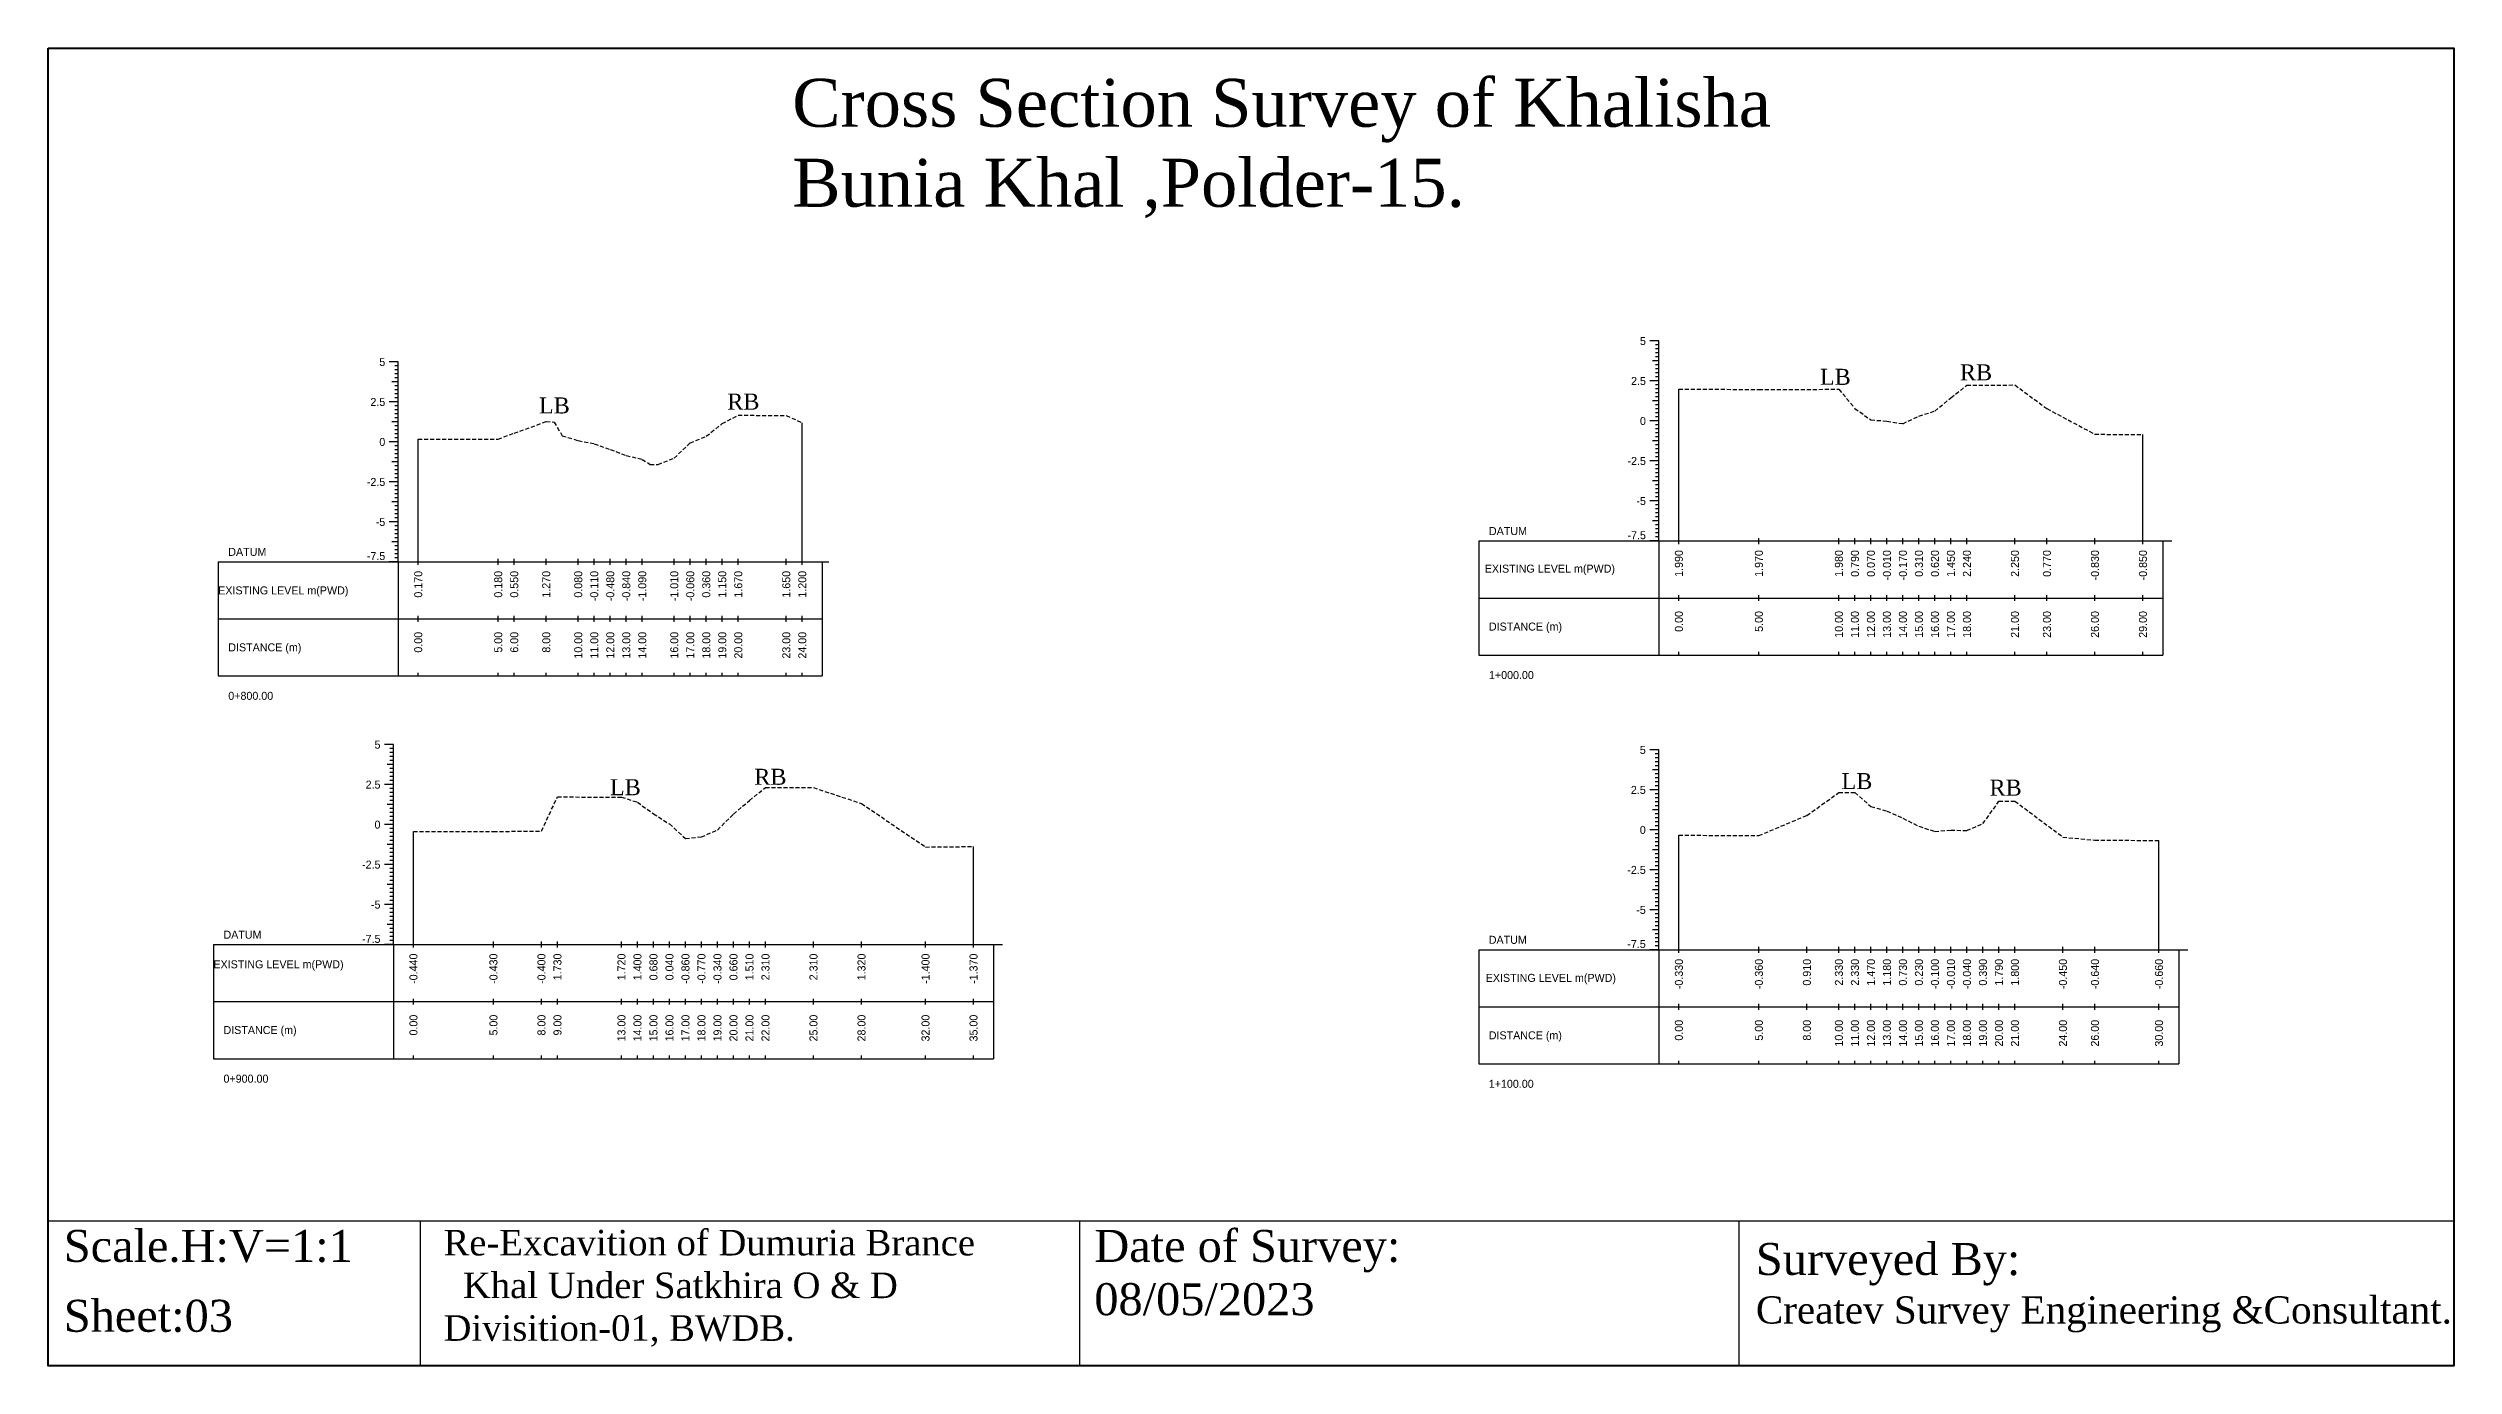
# Model space of a CAD drawing. Header units: inches. Extents: x 933 to 2044, y -1635 to -1096.
# Drawn here: x 932.9 to 1083.2, y -1403.8 to -1321.4 of the extents above; entities that cross this region are included whole.
import ezdxf
from ezdxf.enums import TextEntityAlignment as Align

# ---------------------------------------------------------------- set-up
doc = ezdxf.new("R2010")
doc.units = ezdxf.units.IN
doc.header["$MEASUREMENT"] = 0
doc.linetypes.add('HIDDEN', pattern=[0.375, 0.25, -0.125])
doc.layers.add('CS_Drawing', color=7, linetype='Continuous')
doc.layers.add('GL', color=3, linetype='HIDDEN')
doc.styles.add('romans', font='romans.shx')

msp = doc.modelspace()

# ---------------------------------------------------------------- linework, layer by layer
at = {"color": 4, "lineweight": 40}
msp.add_lwpolyline([(932.88, -1321.44), (1083.22, -1321.44), (1083.22, -1403.81), (932.88, -1403.81)], close=True, dxfattribs=at)
for points in [[(1083.22, -1321.44), (1083.22, -1403.81)], [(932.88, -1394.74), (1083.22, -1394.74)], [(932.88, -1394.74), (932.88, -1403.81)], [(956.13, -1394.74), (956.13, -1403.81)], [(997.33, -1394.74), (997.33, -1403.81)], [(1038.53, -1394.74), (1038.53, -1403.81)]]:
    msp.add_lwpolyline(points)
at = {"layer": 'CS_Drawing'}
for p, q in [((1033.54, -1339.75), (1032.98, -1339.75)), ((1033.54, -1339.75), (1033.15, -1339.75)), ((1033.54, -1341), (1033.15, -1341)), ((1033.54, -1339.75), (1033.32, -1339.75)), ((1033.54, -1340), (1033.32, -1340)), ((1033.54, -1340.25), (1033.32, -1340.25)), ((1033.54, -1340.5), (1033.32, -1340.5)), ((1033.54, -1340.75), (1033.32, -1340.75)), ((1033.54, -1341), (1033.32, -1341)), ((1033.54, -1352.25), (1033.54, -1339.75)), ((954.76, -1341.06), (954.2, -1341.06)), ((954.76, -1341.06), (954.37, -1341.06)), ((954.76, -1342.31), (954.37, -1342.31)), ((954.76, -1341.06), (954.54, -1341.06)), ((954.76, -1341.31), (954.54, -1341.31)), ((954.76, -1341.56), (954.54, -1341.56)), ((954.76, -1341.81), (954.54, -1341.81)), ((954.76, -1342.06), (954.54, -1342.06)), ((954.76, -1342.31), (954.54, -1342.31)), ((954.76, -1353.56), (954.76, -1341.06)), ((1033.54, -1342.25), (1032.98, -1342.25)), ((1033.54, -1342.25), (1033.15, -1342.25)), ((1033.54, -1341.25), (1033.32, -1341.25)), ((1033.54, -1341.5), (1033.32, -1341.5)), ((1033.54, -1341.75), (1033.32, -1341.75)), ((1033.54, -1342), (1033.32, -1342)), ((1033.54, -1342.25), (1033.32, -1342.25)), ((1033.54, -1342.5), (1033.32, -1342.5)), ((954.76, -1343.56), (954.2, -1343.56)), ((954.76, -1343.56), (954.37, -1343.56)), ((954.76, -1342.56), (954.54, -1342.56)), ((954.76, -1342.81), (954.54, -1342.81)), ((954.76, -1343.06), (954.54, -1343.06)), ((954.76, -1343.31), (954.54, -1343.31)), ((954.76, -1343.56), (954.54, -1343.56)), ((954.76, -1343.81), (954.54, -1343.81)), ((1033.54, -1343.5), (1033.15, -1343.5)), ((1033.54, -1342.75), (1033.32, -1342.75)), ((1033.54, -1343), (1033.32, -1343)), ((1033.54, -1343.25), (1033.32, -1343.25)), ((1033.54, -1343.5), (1033.32, -1343.5)), ((1033.54, -1343.75), (1033.32, -1343.75)), ((1033.54, -1344), (1033.32, -1344)), ((1034.79, -1352.25), (1034.79, -1342.76)), ((954.76, -1344.81), (954.37, -1344.81)), ((954.76, -1344.06), (954.54, -1344.06)), ((954.76, -1344.31), (954.54, -1344.31)), ((954.76, -1344.56), (954.54, -1344.56)), ((954.76, -1344.81), (954.54, -1344.81)), ((954.76, -1345.06), (954.54, -1345.06)), ((954.76, -1345.31), (954.54, -1345.31)), ((980.01, -1353.56), (980.01, -1344.86)), ((1033.54, -1344.75), (1032.98, -1344.75)), ((1033.54, -1344.75), (1033.15, -1344.75)), ((1033.54, -1344.25), (1033.32, -1344.25)), ((1033.54, -1344.5), (1033.32, -1344.5)), ((1033.54, -1344.75), (1033.32, -1344.75)), ((1033.54, -1345), (1033.32, -1345)), ((1033.54, -1345.25), (1033.32, -1345.25)), ((1033.54, -1345.5), (1033.32, -1345.5)), ((954.76, -1346.06), (954.2, -1346.06)), ((954.76, -1346.06), (954.37, -1346.06)), ((954.76, -1345.56), (954.54, -1345.56)), ((954.76, -1345.81), (954.54, -1345.81)), ((954.76, -1346.06), (954.54, -1346.06)), ((954.76, -1346.31), (954.54, -1346.31)), ((954.76, -1346.56), (954.54, -1346.56)), ((954.76, -1346.81), (954.54, -1346.81)), ((956.01, -1353.56), (956.01, -1345.89)), ((1033.54, -1346), (1033.15, -1346)), ((1033.54, -1345.75), (1033.32, -1345.75)), ((1033.54, -1346), (1033.32, -1346)), ((1033.54, -1346.25), (1033.32, -1346.25)), ((1033.54, -1346.5), (1033.32, -1346.5)), ((1033.54, -1346.75), (1033.32, -1346.75)), ((1033.54, -1347), (1033.32, -1347)), ((1063.79, -1352.25), (1063.79, -1345.6)), ((954.76, -1347.31), (954.37, -1347.31)), ((954.76, -1347.06), (954.54, -1347.06)), ((954.76, -1347.31), (954.54, -1347.31)), ((954.76, -1347.56), (954.54, -1347.56)), ((954.76, -1347.81), (954.54, -1347.81)), ((954.76, -1348.06), (954.54, -1348.06)), ((954.76, -1348.31), (954.54, -1348.31)), ((1033.54, -1347.25), (1032.98, -1347.25)), ((1033.54, -1347.25), (1033.15, -1347.25)), ((1033.54, -1348.5), (1033.15, -1348.5)), ((1033.54, -1347.25), (1033.32, -1347.25)), ((1033.54, -1347.5), (1033.32, -1347.5)), ((1033.54, -1347.75), (1033.32, -1347.75)), ((1033.54, -1348), (1033.32, -1348)), ((1033.54, -1348.25), (1033.32, -1348.25)), ((1033.54, -1348.5), (1033.32, -1348.5)), ((954.76, -1348.56), (954.2, -1348.56)), ((954.76, -1348.56), (954.37, -1348.56)), ((954.76, -1349.81), (954.37, -1349.81)), ((954.76, -1348.56), (954.54, -1348.56)), ((954.76, -1348.81), (954.54, -1348.81)), ((954.76, -1349.06), (954.54, -1349.06)), ((954.76, -1349.31), (954.54, -1349.31)), ((954.76, -1349.56), (954.54, -1349.56)), ((954.76, -1349.81), (954.54, -1349.81)), ((1033.54, -1349.75), (1032.98, -1349.75)), ((1033.54, -1349.75), (1033.15, -1349.75)), ((1033.54, -1348.75), (1033.32, -1348.75)), ((1033.54, -1349), (1033.32, -1349)), ((1033.54, -1349.25), (1033.32, -1349.25)), ((1033.54, -1349.5), (1033.32, -1349.5)), ((1033.54, -1349.75), (1033.32, -1349.75)), ((1033.54, -1350), (1033.32, -1350)), ((954.76, -1351.06), (954.2, -1351.06)), ((954.76, -1351.06), (954.37, -1351.06)), ((954.76, -1350.06), (954.54, -1350.06)), ((954.76, -1350.31), (954.54, -1350.31)), ((954.76, -1350.56), (954.54, -1350.56)), ((954.76, -1350.81), (954.54, -1350.81)), ((954.76, -1351.06), (954.54, -1351.06)), ((954.76, -1351.31), (954.54, -1351.31)), ((954.76, -1351.56), (954.54, -1351.56)), ((1033.54, -1351), (1033.15, -1351)), ((1033.54, -1350.25), (1033.32, -1350.25)), ((1033.54, -1350.5), (1033.32, -1350.5)), ((1033.54, -1350.75), (1033.32, -1350.75)), ((1033.54, -1351), (1033.32, -1351)), ((1033.54, -1351.25), (1033.32, -1351.25)), ((1033.54, -1351.5), (1033.32, -1351.5)), ((954.76, -1352.31), (954.37, -1352.31)), ((954.76, -1351.81), (954.54, -1351.81)), ((954.76, -1352.06), (954.54, -1352.06)), ((954.76, -1352.31), (954.54, -1352.31)), ((954.76, -1352.56), (954.54, -1352.56)), ((954.76, -1352.81), (954.54, -1352.81)), ((954.76, -1353.06), (954.54, -1353.06)), ((1022.29, -1352.25), (1033.54, -1352.25)), ((1022.29, -1352.25), (1022.29, -1359.38)), ((1033.54, -1352.25), (1032.98, -1352.25)), ((1033.54, -1352.25), (1033.15, -1352.25)), ((1033.54, -1351.75), (1033.32, -1351.75)), ((1033.54, -1352), (1033.32, -1352)), ((1033.54, -1352.25), (1033.32, -1352.25)), ((1033.54, -1352.25), (1065.04, -1352.25)), ((1033.54, -1352.25), (1033.54, -1359.38)), ((1034.79, -1352.44), (1034.79, -1352.07)), ((1039.79, -1352.44), (1039.79, -1352.07)), ((1044.79, -1352.44), (1044.79, -1352.07)), ((1045.79, -1352.44), (1045.79, -1352.07)), ((1046.79, -1352.44), (1046.79, -1352.07)), ((1047.79, -1352.44), (1047.79, -1352.07)), ((1048.79, -1352.44), (1048.79, -1352.07)), ((1049.79, -1352.44), (1049.79, -1352.07)), ((1050.79, -1352.44), (1050.79, -1352.07)), ((1051.79, -1352.44), (1051.79, -1352.07)), ((1052.79, -1352.44), (1052.79, -1352.07)), ((1055.79, -1352.44), (1055.79, -1352.07)), ((1057.79, -1352.44), (1057.79, -1352.07)), ((1060.79, -1352.44), (1060.79, -1352.07)), ((1063.79, -1352.44), (1063.79, -1352.07)), ((1065.04, -1352.25), (1065.6, -1352.25)), ((1065.04, -1352.25), (1065.44, -1352.25)), ((1065.04, -1352.25), (1065.27, -1352.25)), ((1065.04, -1352.25), (1065.04, -1359.38)), ((943.51, -1353.56), (954.76, -1353.56)), ((943.51, -1353.56), (943.51, -1360.68)), ((954.76, -1353.56), (954.2, -1353.56)), ((954.76, -1353.56), (954.37, -1353.56)), ((954.76, -1353.31), (954.54, -1353.31)), ((954.76, -1353.56), (954.54, -1353.56)), ((954.76, -1353.56), (981.26, -1353.56)), ((954.76, -1353.56), (954.76, -1360.68)), ((956.01, -1353.74), (956.01, -1353.37)), ((961.01, -1353.74), (961.01, -1353.37)), ((962.01, -1353.74), (962.01, -1353.37)), ((964.01, -1353.74), (964.01, -1353.37)), ((966.01, -1353.74), (966.01, -1353.37)), ((967.01, -1353.74), (967.01, -1353.37)), ((968.01, -1353.74), (968.01, -1353.37)), ((969.01, -1353.74), (969.01, -1353.37)), ((970.01, -1353.74), (970.01, -1353.37)), ((972.01, -1353.74), (972.01, -1353.37)), ((973.01, -1353.74), (973.01, -1353.37)), ((974.01, -1353.74), (974.01, -1353.37)), ((975.01, -1353.74), (975.01, -1353.37)), ((976.01, -1353.74), (976.01, -1353.37)), ((979.01, -1353.74), (979.01, -1353.37)), ((980.01, -1353.74), (980.01, -1353.37)), ((981.26, -1353.56), (981.66, -1353.56)), ((981.26, -1353.56), (981.49, -1353.56)), ((981.26, -1353.56), (981.26, -1360.68)), ((1022.29, -1355.82), (1033.54, -1355.82)), ((1033.54, -1355.82), (1065.04, -1355.82)), ((1033.54, -1355.82), (1065.04, -1355.82)), ((1034.79, -1356), (1034.79, -1355.63)), ((1039.79, -1356), (1039.79, -1355.63)), ((1044.79, -1356), (1044.79, -1355.63)), ((1045.79, -1356), (1045.79, -1355.63)), ((1046.79, -1356), (1046.79, -1355.63)), ((1047.79, -1356), (1047.79, -1355.63)), ((1048.79, -1356), (1048.79, -1355.63)), ((1049.79, -1356), (1049.79, -1355.63)), ((1050.79, -1356), (1050.79, -1355.63)), ((1051.79, -1356), (1051.79, -1355.63)), ((1052.79, -1356), (1052.79, -1355.63)), ((1055.79, -1356), (1055.79, -1355.63)), ((1057.79, -1356), (1057.79, -1355.63)), ((1060.79, -1356), (1060.79, -1355.63)), ((1063.79, -1356), (1063.79, -1355.63)), ((943.51, -1357.12), (954.76, -1357.12)), ((954.76, -1357.12), (981.26, -1357.12)), ((954.76, -1357.12), (981.26, -1357.12)), ((956.01, -1357.31), (956.01, -1356.93)), ((961.01, -1357.31), (961.01, -1356.93)), ((962.01, -1357.31), (962.01, -1356.93)), ((964.01, -1357.31), (964.01, -1356.93)), ((966.01, -1357.31), (966.01, -1356.93)), ((967.01, -1357.31), (967.01, -1356.93)), ((968.01, -1357.31), (968.01, -1356.93)), ((969.01, -1357.31), (969.01, -1356.93)), ((970.01, -1357.31), (970.01, -1356.93)), ((972.01, -1357.31), (972.01, -1356.93)), ((973.01, -1357.31), (973.01, -1356.93)), ((974.01, -1357.31), (974.01, -1356.93)), ((975.01, -1357.31), (975.01, -1356.93)), ((976.01, -1357.31), (976.01, -1356.93)), ((979.01, -1357.31), (979.01, -1356.93)), ((980.01, -1357.31), (980.01, -1356.93)), ((956.01, -1360.68), (956.01, -1360.49)), ((961.01, -1360.68), (961.01, -1360.49)), ((962.01, -1360.68), (962.01, -1360.49)), ((964.01, -1360.68), (964.01, -1360.49)), ((966.01, -1360.68), (966.01, -1360.49)), ((967.01, -1360.68), (967.01, -1360.49)), ((968.01, -1360.68), (968.01, -1360.49)), ((969.01, -1360.68), (969.01, -1360.49)), ((970.01, -1360.68), (970.01, -1360.49)), ((972.01, -1360.68), (972.01, -1360.49)), ((973.01, -1360.68), (973.01, -1360.49)), ((974.01, -1360.68), (974.01, -1360.49)), ((975.01, -1360.68), (975.01, -1360.49)), ((976.01, -1360.68), (976.01, -1360.49)), ((979.01, -1360.68), (979.01, -1360.49)), ((980.01, -1360.68), (980.01, -1360.49)), ((1022.29, -1359.38), (1033.54, -1359.38)), ((1033.54, -1359.38), (1065.04, -1359.38)), ((1034.79, -1359.38), (1034.79, -1359.19)), ((1039.79, -1359.38), (1039.79, -1359.19)), ((1044.79, -1359.38), (1044.79, -1359.19)), ((1045.79, -1359.38), (1045.79, -1359.19)), ((1046.79, -1359.38), (1046.79, -1359.19)), ((1047.79, -1359.38), (1047.79, -1359.19)), ((1048.79, -1359.38), (1048.79, -1359.19)), ((1049.79, -1359.38), (1049.79, -1359.19)), ((1050.79, -1359.38), (1050.79, -1359.19)), ((1051.79, -1359.38), (1051.79, -1359.19)), ((1052.79, -1359.38), (1052.79, -1359.19)), ((1055.79, -1359.38), (1055.79, -1359.19)), ((1057.79, -1359.38), (1057.79, -1359.19)), ((1060.79, -1359.38), (1060.79, -1359.19)), ((1063.79, -1359.38), (1063.79, -1359.19)), ((943.51, -1360.68), (954.76, -1360.68)), ((954.76, -1360.68), (981.26, -1360.68)), ((954.46, -1364.98), (953.9, -1364.98)), ((954.46, -1364.98), (954.07, -1364.98)), ((954.46, -1364.98), (954.24, -1364.98)), ((954.46, -1377.48), (954.46, -1364.98)), ((954.46, -1366.23), (954.07, -1366.23)), ((954.46, -1365.23), (954.24, -1365.23)), ((954.46, -1365.48), (954.24, -1365.48)), ((954.46, -1365.73), (954.24, -1365.73)), ((954.46, -1365.98), (954.24, -1365.98)), ((954.46, -1366.23), (954.24, -1366.23)), ((954.46, -1366.48), (954.24, -1366.48)), ((1033.54, -1365.31), (1032.97, -1365.31)), ((1033.54, -1365.31), (1033.14, -1365.31)), ((1033.54, -1366.56), (1033.14, -1366.56)), ((1033.54, -1365.31), (1033.31, -1365.31)), ((1033.54, -1365.56), (1033.31, -1365.56)), ((1033.54, -1365.81), (1033.31, -1365.81)), ((1033.54, -1366.06), (1033.31, -1366.06)), ((1033.54, -1366.31), (1033.31, -1366.31)), ((1033.54, -1366.56), (1033.31, -1366.56)), ((1033.54, -1377.81), (1033.54, -1365.31)), ((954.46, -1367.48), (953.9, -1367.48)), ((954.46, -1367.48), (954.07, -1367.48)), ((954.46, -1366.73), (954.24, -1366.73)), ((954.46, -1366.98), (954.24, -1366.98)), ((954.46, -1367.23), (954.24, -1367.23)), ((954.46, -1367.48), (954.24, -1367.48)), ((954.46, -1367.73), (954.24, -1367.73)), ((954.46, -1367.98), (954.24, -1367.98)), ((1033.54, -1367.81), (1032.97, -1367.81)), ((1033.54, -1367.81), (1033.14, -1367.81)), ((1033.54, -1366.81), (1033.31, -1366.81)), ((1033.54, -1367.06), (1033.31, -1367.06)), ((1033.54, -1367.31), (1033.31, -1367.31)), ((1033.54, -1367.56), (1033.31, -1367.56)), ((1033.54, -1367.81), (1033.31, -1367.81)), ((1033.54, -1368.06), (1033.31, -1368.06)), ((954.46, -1368.73), (954.07, -1368.73)), ((954.46, -1368.23), (954.24, -1368.23)), ((954.46, -1368.48), (954.24, -1368.48)), ((954.46, -1368.73), (954.24, -1368.73)), ((954.46, -1368.98), (954.24, -1368.98)), ((954.46, -1369.23), (954.24, -1369.23)), ((954.46, -1369.48), (954.24, -1369.48)), ((1033.54, -1369.06), (1033.14, -1369.06)), ((1033.54, -1368.31), (1033.31, -1368.31)), ((1033.54, -1368.56), (1033.31, -1368.56)), ((1033.54, -1368.81), (1033.31, -1368.81)), ((1033.54, -1369.06), (1033.31, -1369.06)), ((1033.54, -1369.31), (1033.31, -1369.31)), ((1033.54, -1369.56), (1033.31, -1369.56)), ((954.46, -1369.98), (953.9, -1369.98)), ((954.46, -1369.98), (954.07, -1369.98)), ((954.46, -1369.73), (954.24, -1369.73)), ((954.46, -1369.98), (954.24, -1369.98)), ((954.46, -1370.23), (954.24, -1370.23)), ((954.46, -1370.48), (954.24, -1370.48)), ((954.46, -1370.73), (954.24, -1370.73)), ((954.46, -1370.98), (954.24, -1370.98)), ((955.71, -1377.48), (955.71, -1370.42)), ((1033.54, -1370.31), (1032.97, -1370.31)), ((1033.54, -1370.31), (1033.14, -1370.31)), ((1033.54, -1369.81), (1033.31, -1369.81)), ((1033.54, -1370.06), (1033.31, -1370.06)), ((1033.54, -1370.31), (1033.31, -1370.31)), ((1033.54, -1370.56), (1033.31, -1370.56)), ((1033.54, -1370.81), (1033.31, -1370.81)), ((1033.54, -1371.06), (1033.31, -1371.06)), ((1034.79, -1377.81), (1034.79, -1370.64)), ((1064.79, -1377.81), (1064.79, -1370.97)), ((954.46, -1372.48), (953.9, -1372.48)), ((954.46, -1371.23), (954.07, -1371.23)), ((954.46, -1372.48), (954.07, -1372.48)), ((954.46, -1371.23), (954.24, -1371.23)), ((954.46, -1371.48), (954.24, -1371.48)), ((954.46, -1371.73), (954.24, -1371.73)), ((954.46, -1371.98), (954.24, -1371.98)), ((954.46, -1372.23), (954.24, -1372.23)), ((954.46, -1372.48), (954.24, -1372.48)), ((990.71, -1377.48), (990.71, -1371.35)), ((1033.54, -1371.56), (1033.14, -1371.56)), ((1033.54, -1371.31), (1033.31, -1371.31)), ((1033.54, -1371.56), (1033.31, -1371.56)), ((1033.54, -1371.81), (1033.31, -1371.81)), ((1033.54, -1372.06), (1033.31, -1372.06)), ((1033.54, -1372.31), (1033.31, -1372.31)), ((1033.54, -1372.56), (1033.31, -1372.56)), ((954.46, -1373.73), (954.07, -1373.73)), ((954.46, -1372.73), (954.24, -1372.73)), ((954.46, -1372.98), (954.24, -1372.98)), ((954.46, -1373.23), (954.24, -1373.23)), ((954.46, -1373.48), (954.24, -1373.48)), ((954.46, -1373.73), (954.24, -1373.73)), ((954.46, -1373.98), (954.24, -1373.98)), ((1033.54, -1372.81), (1032.97, -1372.81)), ((1033.54, -1372.81), (1033.14, -1372.81)), ((1033.54, -1374.06), (1033.14, -1374.06)), ((1033.54, -1372.81), (1033.31, -1372.81)), ((1033.54, -1373.06), (1033.31, -1373.06)), ((1033.54, -1373.31), (1033.31, -1373.31)), ((1033.54, -1373.56), (1033.31, -1373.56)), ((1033.54, -1373.81), (1033.31, -1373.81)), ((1033.54, -1374.06), (1033.31, -1374.06)), ((954.46, -1374.98), (953.9, -1374.98)), ((954.46, -1374.98), (954.07, -1374.98)), ((954.46, -1374.23), (954.24, -1374.23)), ((954.46, -1374.48), (954.24, -1374.48)), ((954.46, -1374.73), (954.24, -1374.73)), ((954.46, -1374.98), (954.24, -1374.98)), ((954.46, -1375.23), (954.24, -1375.23)), ((954.46, -1375.48), (954.24, -1375.48)), ((1033.54, -1375.31), (1032.97, -1375.31)), ((1033.54, -1375.31), (1033.14, -1375.31)), ((1033.54, -1374.31), (1033.31, -1374.31)), ((1033.54, -1374.56), (1033.31, -1374.56)), ((1033.54, -1374.81), (1033.31, -1374.81)), ((1033.54, -1375.06), (1033.31, -1375.06)), ((1033.54, -1375.31), (1033.31, -1375.31)), ((1033.54, -1375.56), (1033.31, -1375.56)), ((954.46, -1376.23), (954.07, -1376.23)), ((954.46, -1375.73), (954.24, -1375.73)), ((954.46, -1375.98), (954.24, -1375.98)), ((954.46, -1376.23), (954.24, -1376.23)), ((954.46, -1376.48), (954.24, -1376.48)), ((954.46, -1376.73), (954.24, -1376.73)), ((954.46, -1376.98), (954.24, -1376.98)), ((1033.54, -1376.56), (1033.14, -1376.56)), ((1033.54, -1375.81), (1033.31, -1375.81)), ((1033.54, -1376.06), (1033.31, -1376.06)), ((1033.54, -1376.31), (1033.31, -1376.31)), ((1033.54, -1376.56), (1033.31, -1376.56)), ((1033.54, -1376.81), (1033.31, -1376.81)), ((1033.54, -1377.06), (1033.31, -1377.06)), ((943.21, -1377.48), (954.46, -1377.48)), ((943.21, -1377.48), (943.21, -1384.61)), ((954.46, -1377.48), (953.9, -1377.48)), ((954.46, -1377.48), (954.07, -1377.48)), ((954.46, -1377.23), (954.24, -1377.23)), ((954.46, -1377.48), (954.24, -1377.48)), ((954.46, -1377.48), (991.96, -1377.48)), ((954.46, -1377.48), (954.46, -1384.61)), ((955.71, -1377.67), (955.71, -1377.29)), ((960.71, -1377.67), (960.71, -1377.29)), ((963.71, -1377.67), (963.71, -1377.29)), ((964.71, -1377.67), (964.71, -1377.29)), ((968.71, -1377.67), (968.71, -1377.29)), ((969.71, -1377.67), (969.71, -1377.29)), ((970.71, -1377.67), (970.71, -1377.29)), ((971.71, -1377.67), (971.71, -1377.29)), ((972.71, -1377.67), (972.71, -1377.29)), ((973.71, -1377.67), (973.71, -1377.29)), ((974.71, -1377.67), (974.71, -1377.29)), ((975.71, -1377.67), (975.71, -1377.29)), ((976.71, -1377.67), (976.71, -1377.29)), ((977.71, -1377.67), (977.71, -1377.29)), ((980.71, -1377.67), (980.71, -1377.29)), ((983.71, -1377.67), (983.71, -1377.29)), ((987.71, -1377.67), (987.71, -1377.29)), ((990.71, -1377.67), (990.71, -1377.29)), ((991.96, -1377.48), (992.52, -1377.48)), ((991.96, -1377.48), (992.35, -1377.48)), ((991.96, -1377.48), (992.19, -1377.48)), ((991.96, -1377.48), (991.96, -1384.61)), ((1022.29, -1377.81), (1033.54, -1377.81)), ((1022.29, -1377.81), (1022.29, -1384.93)), ((1033.54, -1377.81), (1032.97, -1377.81)), ((1033.54, -1377.81), (1033.14, -1377.81)), ((1033.54, -1377.31), (1033.31, -1377.31)), ((1033.54, -1377.56), (1033.31, -1377.56)), ((1033.54, -1377.81), (1033.31, -1377.81)), ((1033.54, -1377.81), (1066.04, -1377.81)), ((1033.54, -1377.81), (1033.54, -1384.93)), ((1034.79, -1377.99), (1034.79, -1377.62)), ((1039.79, -1377.99), (1039.79, -1377.62)), ((1042.79, -1377.99), (1042.79, -1377.62)), ((1044.79, -1377.99), (1044.79, -1377.62)), ((1045.79, -1377.99), (1045.79, -1377.62)), ((1046.79, -1377.99), (1046.79, -1377.62)), ((1047.79, -1377.99), (1047.79, -1377.62)), ((1048.79, -1377.99), (1048.79, -1377.62)), ((1049.79, -1377.99), (1049.79, -1377.62)), ((1050.79, -1377.99), (1050.79, -1377.62)), ((1051.79, -1377.99), (1051.79, -1377.62)), ((1052.79, -1377.99), (1052.79, -1377.62)), ((1053.79, -1377.99), (1053.79, -1377.62)), ((1054.79, -1377.99), (1054.79, -1377.62)), ((1055.79, -1377.99), (1055.79, -1377.62)), ((1058.79, -1377.99), (1058.79, -1377.62)), ((1060.79, -1377.99), (1060.79, -1377.62)), ((1064.79, -1377.99), (1064.79, -1377.62)), ((1066.04, -1377.81), (1066.6, -1377.81)), ((1066.04, -1377.81), (1066.43, -1377.81)), ((1066.04, -1377.81), (1066.26, -1377.81)), ((1066.04, -1377.81), (1066.04, -1384.93)), ((943.21, -1381.04), (954.46, -1381.04)), ((954.46, -1381.04), (991.96, -1381.04)), ((954.46, -1381.04), (991.96, -1381.04)), ((955.71, -1381.23), (955.71, -1380.86)), ((960.71, -1381.23), (960.71, -1380.86)), ((963.71, -1381.23), (963.71, -1380.86)), ((964.71, -1381.23), (964.71, -1380.86)), ((968.71, -1381.23), (968.71, -1380.86)), ((969.71, -1381.23), (969.71, -1380.86)), ((970.71, -1381.23), (970.71, -1380.86)), ((971.71, -1381.23), (971.71, -1380.86)), ((972.71, -1381.23), (972.71, -1380.86)), ((973.71, -1381.23), (973.71, -1380.86)), ((974.71, -1381.23), (974.71, -1380.86)), ((975.71, -1381.23), (975.71, -1380.86)), ((976.71, -1381.23), (976.71, -1380.86)), ((977.71, -1381.23), (977.71, -1380.86)), ((980.71, -1381.23), (980.71, -1380.86)), ((983.71, -1381.23), (983.71, -1380.86)), ((987.71, -1381.23), (987.71, -1380.86)), ((990.71, -1381.23), (990.71, -1380.86)), ((1022.29, -1381.37), (1033.54, -1381.37)), ((1033.54, -1381.37), (1066.04, -1381.37)), ((1033.54, -1381.37), (1066.04, -1381.37)), ((1034.79, -1381.56), (1034.79, -1381.18)), ((1039.79, -1381.56), (1039.79, -1381.18)), ((1042.79, -1381.56), (1042.79, -1381.18)), ((1044.79, -1381.56), (1044.79, -1381.18)), ((1045.79, -1381.56), (1045.79, -1381.18)), ((1046.79, -1381.56), (1046.79, -1381.18)), ((1047.79, -1381.56), (1047.79, -1381.18)), ((1048.79, -1381.56), (1048.79, -1381.18)), ((1049.79, -1381.56), (1049.79, -1381.18)), ((1050.79, -1381.56), (1050.79, -1381.18)), ((1051.79, -1381.56), (1051.79, -1381.18)), ((1052.79, -1381.56), (1052.79, -1381.18)), ((1053.79, -1381.56), (1053.79, -1381.18)), ((1054.79, -1381.56), (1054.79, -1381.18)), ((1055.79, -1381.56), (1055.79, -1381.18)), ((1058.79, -1381.56), (1058.79, -1381.18)), ((1060.79, -1381.56), (1060.79, -1381.18)), ((1064.79, -1381.56), (1064.79, -1381.18)), ((943.21, -1384.61), (954.46, -1384.61)), ((954.46, -1384.61), (991.96, -1384.61)), ((955.71, -1384.61), (955.71, -1384.42)), ((960.71, -1384.61), (960.71, -1384.42)), ((963.71, -1384.61), (963.71, -1384.42)), ((964.71, -1384.61), (964.71, -1384.42)), ((968.71, -1384.61), (968.71, -1384.42)), ((969.71, -1384.61), (969.71, -1384.42)), ((970.71, -1384.61), (970.71, -1384.42)), ((971.71, -1384.61), (971.71, -1384.42)), ((972.71, -1384.61), (972.71, -1384.42)), ((973.71, -1384.61), (973.71, -1384.42)), ((974.71, -1384.61), (974.71, -1384.42)), ((975.71, -1384.61), (975.71, -1384.42)), ((976.71, -1384.61), (976.71, -1384.42)), ((977.71, -1384.61), (977.71, -1384.42)), ((980.71, -1384.61), (980.71, -1384.42)), ((983.71, -1384.61), (983.71, -1384.42)), ((987.71, -1384.61), (987.71, -1384.42)), ((990.71, -1384.61), (990.71, -1384.42)), ((1022.29, -1384.93), (1033.54, -1384.93)), ((1033.54, -1384.93), (1066.04, -1384.93)), ((1034.79, -1384.93), (1034.79, -1384.74)), ((1039.79, -1384.93), (1039.79, -1384.74)), ((1042.79, -1384.93), (1042.79, -1384.74)), ((1044.79, -1384.93), (1044.79, -1384.74)), ((1045.79, -1384.93), (1045.79, -1384.74)), ((1046.79, -1384.93), (1046.79, -1384.74)), ((1047.79, -1384.93), (1047.79, -1384.74)), ((1048.79, -1384.93), (1048.79, -1384.74)), ((1049.79, -1384.93), (1049.79, -1384.74)), ((1050.79, -1384.93), (1050.79, -1384.74)), ((1051.79, -1384.93), (1051.79, -1384.74)), ((1052.79, -1384.93), (1052.79, -1384.74)), ((1053.79, -1384.93), (1053.79, -1384.74)), ((1054.79, -1384.93), (1054.79, -1384.74)), ((1055.79, -1384.93), (1055.79, -1384.74)), ((1058.79, -1384.93), (1058.79, -1384.74)), ((1060.79, -1384.93), (1060.79, -1384.74)), ((1064.79, -1384.93), (1064.79, -1384.74))]:
    msp.add_line(p, q, dxfattribs=at)
at = {"layer": 'GL'}
for points in [[(1034.79, -1342.76), (1039.79, -1342.78), (1044.79, -1342.77), (1045.79, -1343.96), (1046.79, -1344.68), (1047.79, -1344.76), (1048.79, -1344.92), (1049.79, -1344.44), (1050.79, -1344.13), (1051.79, -1343.3), (1052.79, -1342.51), (1055.79, -1342.5), (1057.79, -1343.98), (1060.79, -1345.58), (1063.79, -1345.6)], [(956.01, -1345.89), (961.01, -1345.88), (962.01, -1345.51), (964.01, -1344.79), (964.51, -1344.82), (965.01, -1345.67), (966.01, -1345.98), (967.01, -1346.17), (968.01, -1346.54), (969.01, -1346.9), (970.01, -1347.15), (970.51, -1347.46), (971.01, -1347.46), (972.01, -1347.07), (973.01, -1346.12), (974.01, -1345.7), (975.01, -1344.91), (976.01, -1344.39), (979.01, -1344.41), (980.01, -1344.86)], [(955.71, -1370.42), (960.71, -1370.41), (963.71, -1370.38), (964.71, -1368.25), (968.71, -1368.26), (969.71, -1368.58), (970.71, -1369.3), (971.71, -1369.94), (972.71, -1370.84), (973.71, -1370.75), (974.71, -1370.32), (975.71, -1369.32), (976.71, -1368.47), (977.71, -1367.67), (980.71, -1367.67), (983.71, -1368.66), (987.71, -1371.38), (990.71, -1371.35)], [(1034.79, -1370.64), (1039.79, -1370.67), (1042.79, -1369.4), (1044.79, -1367.98), (1045.79, -1367.98), (1046.79, -1368.84), (1047.79, -1369.13), (1048.79, -1369.58), (1049.79, -1370.08), (1050.79, -1370.41), (1051.79, -1370.32), (1052.79, -1370.35), (1053.79, -1369.92), (1054.79, -1368.52), (1055.79, -1368.51), (1058.79, -1370.76), (1060.79, -1370.95), (1064.79, -1370.97)]]:
    msp.add_lwpolyline(points, dxfattribs=at)

# ---------------------------------------------------------------- texts
at = {"attachment_point": 1, "style": 'romans'}
for s, insert, char_height, width in [('{\\fTimes New Roman|b0|i0|c0|p18;Cross Section Survey of Khalisha Bunia Khal ,Polder-15.}', (979.38, -1323.36), 3, 72.2837), ('{\\fTimes New Roman|b0|i0|c0|p18;LB}', (1043.6, -1341.49), 1, 154.2752), ('{\\fTimes New Roman|b0|i0|c0|p18;RB}', (1052.35, -1341.21), 1, 154.2752), ('{\\fTimes New Roman|b0|i0|c0|p18;LB}', (963.55, -1343.28), 1, 154.2752), ('{\\fTimes New Roman|b0|i0|c0|p18;RB}', (975.32, -1343.04), 1, 154.2752), ('{\\fTimes New Roman|b0|i0|c0|p18;RB}', (977.01, -1366.49), 1, 154.2752), ('{\\fTimes New Roman|b0|i0|c0|p18;LB}', (967.99, -1367.14), 1, 154.2752), ('{\\fTimes New Roman|b0|i0|c0|p18;LB}', (1044.95, -1366.76), 1, 154.2752), ('{\\fTimes New Roman|b0|i0|c0|p18;RB}', (1054.2, -1367.17), 1, 154.2752), ('{\\fTimes New Roman|b0|i0|c0|p18;Scale.H:V=1:1}', (933.86, -1395.31), 2, 22.2708), ('{\\fTimes New Roman|b0|i0|c0|p18;Re-Excavition of Dumuria Brance\\P  Khal Under Satkhira O & D    Divisition-01, BWDB.}', (957.59, -1395.31), 1.6, 38.8405), ('{\\fTimes New Roman|b0|i0|c0|p18;Date of Survey: 08/05/2023}', (998.26, -1395.31), 2, 22.2708), ('{\\fTimes New Roman|b0|i0|c0|p18;Surveyed By:                                     \\H0.85x;Createv Survey Engineering &Consultant.}', (1039.6, -1396.13), 2, 45.2193), ('{\\fTimes New Roman|b0|i0|c0|p18;Sheet:03}', (933.86, -1399.68), 2, 38.8405)]:
    msp.add_mtext(s, dxfattribs=dict(at, insert=insert, char_height=char_height, width=width))
at = {"layer": 'CS_Drawing'}
for s, p in [('5', (1032.73, -1339.75)), ('5', (953.95, -1341.06)), ('2.5', (1032.73, -1342.25)), ('2.5', (953.95, -1343.56)), ('0', (1032.73, -1344.75)), ('0', (953.95, -1346.06)), ('-2.5', (1032.73, -1347.25)), ('-2.5', (953.95, -1348.56)), ('-5', (1032.73, -1349.75)), ('-5', (953.95, -1351.06)), ('5', (953.65, -1364.98)), ('5', (1032.72, -1365.31)), ('2.5', (953.65, -1367.48)), ('2.5', (1032.72, -1367.81)), ('0', (953.65, -1369.98)), ('0', (1032.72, -1370.31)), ('-2.5', (953.65, -1372.48)), ('-2.5', (1032.72, -1372.81)), ('-5', (953.65, -1374.98)), ('-5', (1032.72, -1375.31))]:
    msp.add_text(s, height=0.5, dxfattribs=at).set_placement(p, align=Align.MIDDLE_RIGHT)
for s, p in [('DATUM', (1022.92, -1351.63)), ('DATUM', (944.14, -1352.93)), ('EXISTING LEVEL m(PWD)', (1022.66, -1353.98)), ('EXISTING LEVEL m(PWD)', (943.51, -1355.34)), ('DISTANCE (m)', (1022.92, -1357.6)), ('DISTANCE (m)', (944.14, -1358.9)), ('1+000.00', (1022.92, -1360.63)), ('0+800.00', (944.14, -1361.93)), ('DATUM', (943.84, -1376.86)), ('DATUM', (1022.91, -1377.18)), ('EXISTING LEVEL m(PWD)', (943.21, -1378.71)), ('EXISTING LEVEL m(PWD)', (1022.72, -1379.56)), ('DISTANCE (m)', (943.84, -1382.82)), ('DISTANCE (m)', (1022.91, -1383.15)), ('0+900.00', (943.84, -1385.86)), ('1+100.00', (1022.91, -1386.18))]:
    msp.add_text(s, height=0.5, dxfattribs=at).set_placement(p, align=Align.MIDDLE_LEFT)
for p in [(953.95, -1353.44), (1032.73, -1352.14), (953.65, -1377.37), (1032.72, -1377.69)]:
    msp.add_text('-7.5', height=0.5, dxfattribs=at).set_placement(p, align=Align.RIGHT)
for s, p in [('1.990', (1034.79, -1352.82)), ('1.970', (1039.79, -1352.82)), ('1.980', (1044.79, -1352.82)), ('0.790', (1045.79, -1352.82)), ('0.070', (1046.79, -1352.82)), ('-0.010', (1047.79, -1352.82)), ('-0.170', (1048.79, -1352.82)), ('0.310', (1049.79, -1352.82)), ('0.620', (1050.79, -1352.82)), ('1.450', (1051.79, -1352.82)), ('2.240', (1052.79, -1352.82)), ('2.250', (1055.79, -1352.82)), ('0.770', (1057.79, -1352.82)), ('-0.830', (1060.79, -1352.82)), ('-0.850', (1063.79, -1352.82)), ('0.170', (956.01, -1354.12)), ('0.180', (961.01, -1354.12)), ('0.550', (962.01, -1354.12)), ('1.270', (964.01, -1354.12)), ('0.080', (966.01, -1354.12)), ('-0.110', (967.01, -1354.12)), ('-0.480', (968.01, -1354.12)), ('-0.840', (969.01, -1354.12)), ('-1.090', (970.01, -1354.12)), ('-1.010', (972.01, -1354.12)), ('-0.060', (973.01, -1354.12)), ('0.360', (974.01, -1354.12)), ('1.150', (975.01, -1354.12)), ('1.670', (976.01, -1354.12)), ('1.650', (979.01, -1354.12)), ('1.200', (980.01, -1354.12)), ('0.00', (1034.79, -1356.63)), ('5.00', (1039.79, -1356.63)), ('10.00', (1044.79, -1356.63)), ('11.00', (1045.79, -1356.63)), ('12.00', (1046.79, -1356.63)), ('13.00', (1047.79, -1356.63)), ('14.00', (1048.79, -1356.63)), ('15.00', (1049.79, -1356.63)), ('16.00', (1050.79, -1356.63)), ('17.00', (1051.79, -1356.63)), ('18.00', (1052.79, -1356.63)), ('21.00', (1055.79, -1356.63)), ('23.00', (1057.79, -1356.63)), ('26.00', (1060.79, -1356.63)), ('29.00', (1063.79, -1356.63)), ('0.00', (956.01, -1357.93)), ('5.00', (961.01, -1357.93)), ('6.00', (962.01, -1357.93)), ('8.00', (964.01, -1357.93)), ('10.00', (966.01, -1357.93)), ('11.00', (967.01, -1357.93)), ('12.00', (968.01, -1357.93)), ('13.00', (969.01, -1357.93)), ('14.00', (970.01, -1357.93)), ('16.00', (972.01, -1357.93)), ('17.00', (973.01, -1357.93)), ('18.00', (974.01, -1357.93)), ('19.00', (975.01, -1357.93)), ('20.00', (976.01, -1357.93)), ('23.00', (979.01, -1357.93)), ('24.00', (980.01, -1357.93)), ('-0.440', (955.71, -1378.04)), ('-0.430', (960.71, -1378.04)), ('-0.400', (963.71, -1378.04)), ('1.730', (964.71, -1378.04)), ('1.720', (968.71, -1378.04)), ('1.400', (969.71, -1378.04)), ('0.680', (970.71, -1378.04)), ('0.040', (971.71, -1378.04)), ('-0.860', (972.71, -1378.04)), ('-0.770', (973.71, -1378.04)), ('-0.340', (974.71, -1378.04)), ('0.660', (975.71, -1378.04)), ('1.510', (976.71, -1378.04)), ('2.310', (977.71, -1378.04)), ('2.310', (980.71, -1378.04)), ('1.320', (983.71, -1378.04)), ('-1.400', (987.71, -1378.04)), ('-1.370', (990.71, -1378.04)), ('-0.330', (1034.79, -1378.37)), ('-0.360', (1039.79, -1378.37)), ('0.910', (1042.79, -1378.37)), ('2.330', (1044.79, -1378.37)), ('2.330', (1045.79, -1378.37)), ('1.470', (1046.79, -1378.37)), ('1.180', (1047.79, -1378.37)), ('0.730', (1048.79, -1378.37)), ('0.230', (1049.79, -1378.37)), ('-0.100', (1050.79, -1378.37)), ('-0.010', (1051.79, -1378.37)), ('-0.040', (1052.79, -1378.37)), ('0.390', (1053.79, -1378.37)), ('1.790', (1054.79, -1378.37)), ('1.800', (1055.79, -1378.37)), ('-0.450', (1058.79, -1378.37)), ('-0.640', (1060.79, -1378.37)), ('-0.660', (1064.79, -1378.37)), ('0.00', (955.71, -1381.86)), ('5.00', (960.71, -1381.86)), ('8.00', (963.71, -1381.86)), ('9.00', (964.71, -1381.86)), ('13.00', (968.71, -1381.86)), ('14.00', (969.71, -1381.86)), ('15.00', (970.71, -1381.86)), ('16.00', (971.71, -1381.86)), ('17.00', (972.71, -1381.86)), ('18.00', (973.71, -1381.86)), ('19.00', (974.71, -1381.86)), ('20.00', (975.71, -1381.86)), ('21.00', (976.71, -1381.86)), ('22.00', (977.71, -1381.86)), ('25.00', (980.71, -1381.86)), ('28.00', (983.71, -1381.86)), ('32.00', (987.71, -1381.86)), ('35.00', (990.71, -1381.86)), ('0.00', (1034.79, -1382.18)), ('5.00', (1039.79, -1382.18)), ('8.00', (1042.79, -1382.18)), ('10.00', (1044.79, -1382.18)), ('11.00', (1045.79, -1382.18)), ('12.00', (1046.79, -1382.18)), ('13.00', (1047.79, -1382.18)), ('14.00', (1048.79, -1382.18)), ('15.00', (1049.79, -1382.18)), ('16.00', (1050.79, -1382.18)), ('17.00', (1051.79, -1382.18)), ('18.00', (1052.79, -1382.18)), ('19.00', (1053.79, -1382.18)), ('20.00', (1054.79, -1382.18)), ('21.00', (1055.79, -1382.18)), ('24.00', (1058.79, -1382.18)), ('26.00', (1060.79, -1382.18)), ('30.00', (1064.79, -1382.18))]:
    msp.add_text(s, height=0.5, rotation=90, dxfattribs=at).set_placement(p, align=Align.MIDDLE_RIGHT)

doc.saveas('drawing.dxf')
